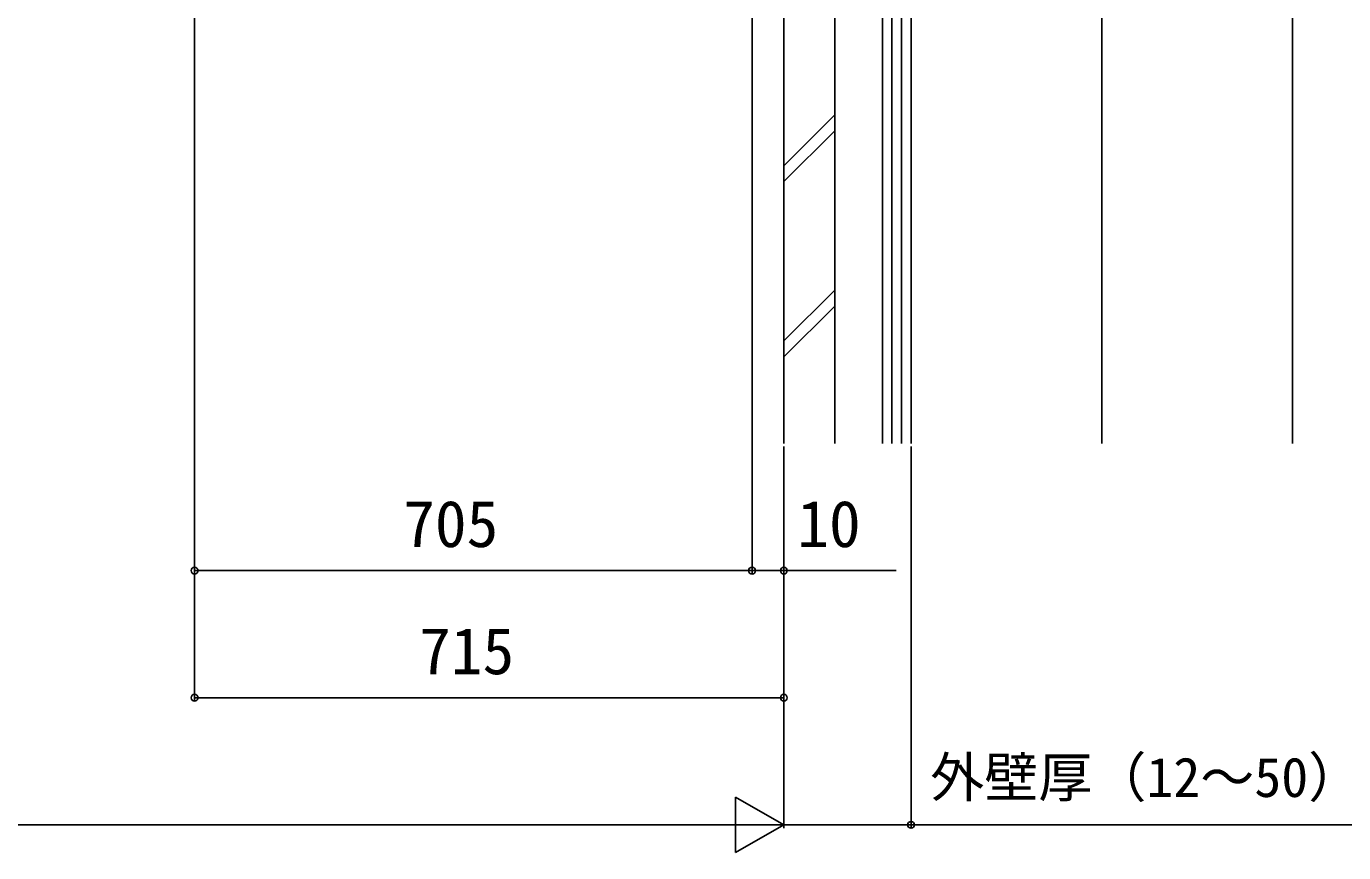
# Model space of a CAD drawing. Units: millimetres, scale not verified. Extents: x -875 to 875, y -1304 to 1298.
# Drawn here: x -308.3 to 106.1, y 62.5 to 322.5 of the extents above; entities that cross this region are included whole.
import ezdxf
from ezdxf.enums import TextEntityAlignment as Align

# ---------------------------------------------------------------- set-up
doc = ezdxf.new("R2010")
doc.units = ezdxf.units.MM
doc.header["$LTSCALE"] = 8
for name, color, linetype in [('0-3_YKK_12', 2, 'Continuous'), ('0-5_YKK_D', 6, 'Continuous'), ('0-7_YSS_K', 3, 'Continuous')]:
    doc.layers.add(name, color=color, linetype=linetype)
doc.styles.add('ＭＳ ゴシック', font='')
doc.styles.get('ＭＳ ゴシック').set_extended_font_data('MS Gothic')

msp = doc.modelspace()

# ---------------------------------------------------------------- linework, layer by layer
at = {"layer": '0-3_YKK_12'}
msp.add_line((30.001, 941.253), (30.001, 191.253), dxfattribs=at)
at = {"layer": '0-5_YKK_D'}
for p, q in [((-255.353, 421.565), (-255.353, 150.253)), ((-255.353, 421.565), (-255.353, 110.253)), ((-79.999, 387.753), (-79.999, 150.253)), ((-79.999, 387.753), (-79.999, 150.253)), ((-69.999, 190.253), (-69.999, 70.253)), ((-69.999, 190.253), (-69.999, 70.253)), ((-69.999, 190.253), (-69.999, 150.253)), ((-69.999, 190.253), (-69.999, 110.253)), ((-29.999, 190.253), (-29.999, 70.253)), ((-255.353, 151.253), (-79.999, 151.253)), ((-255.353, 111.253), (-69.999, 111.253)), ((-69.999, 71.253), (-85.155, 80.003)), ((-85.155, 80.003), (-85.155, 62.503)), ((-602.499, 71.253), (-87.499, 71.253)), ((-69.999, 71.253), (-100.31, 71.253)), ((-69.999, 71.253), (-85.155, 62.503))]:
    msp.add_line(p, q, dxfattribs=at)
for points in [[(-79.999, 151.253), (-69.999, 151.253), (-34.699, 151.253)], [(-69.999, 71.253), (-29.999, 71.253), (147.596, 71.253)]]:
    msp.add_lwpolyline(points, dxfattribs=at)
for centre in [(-255.353, 151.253), (-79.999, 151.253), (-79.999, 151.253), (-69.999, 151.253), (-255.353, 111.253), (-69.999, 111.253), (-29.999, 71.253)]:
    msp.add_circle(centre, 1.075, dxfattribs=at)
at = {"layer": '0-7_YSS_K'}
for p, q in [((-69.999, 941.253), (-69.999, 191.253)), ((-53.999, 941.253), (-53.999, 191.253)), ((-38.999, 941.253), (-38.999, 191.253)), ((-35.999, 941.253), (-35.999, 191.253)), ((-32.999, 941.253), (-32.999, 191.253)), ((-29.999, 941.253), (-29.999, 191.253)), ((90.001, 941.253), (90.001, 191.253)), ((-69.999, 278.648), (-53.999, 294.648)), ((-69.999, 273.648), (-53.999, 289.648)), ((-69.999, 223.493), (-53.999, 239.493)), ((-69.999, 218.493), (-53.999, 234.493))]:
    msp.add_line(p, q, dxfattribs=at)

# ---------------------------------------------------------------- texts
at = {"layer": '0-5_YKK_D', "style": 'ＭＳ ゴシック'}
for s, height, p in [('705', 14.66, (-189.722, 154.253)), ('10', 14.66, (-65.768, 154.253)), ('715', 14.66, (-184.722, 114.253)), ('外壁厚（12～50）', 12.46, (-23.955, 76.282))]:
    msp.add_text(s, height=height, dxfattribs=at).set_placement(p, align=Align.BOTTOM_LEFT)

doc.saveas('drawing.dxf')
